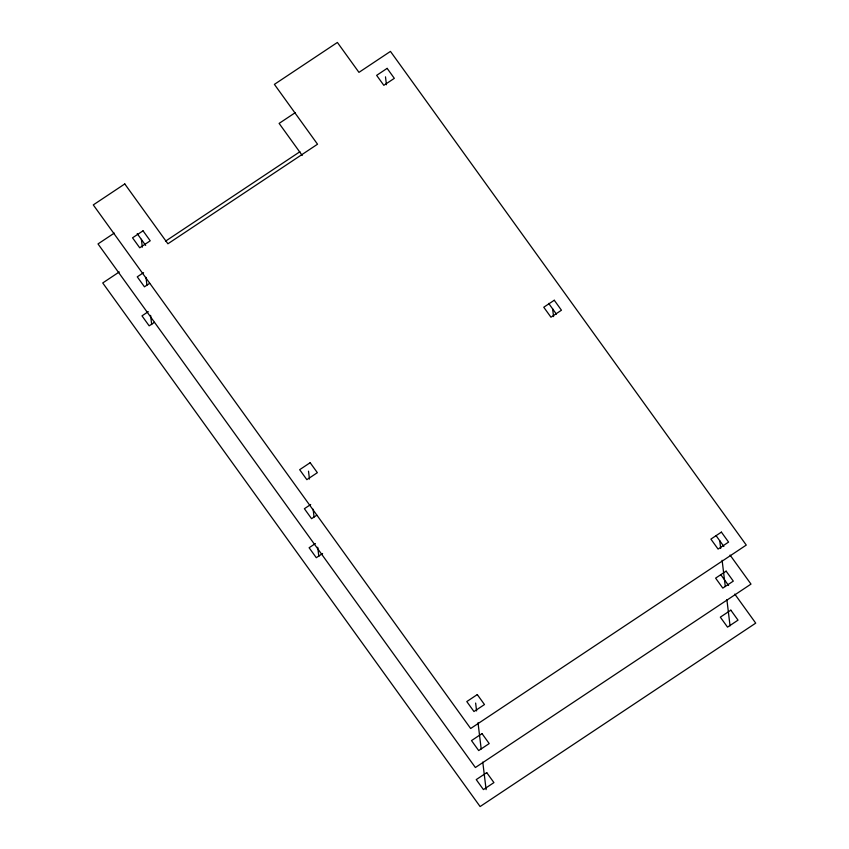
<?xml version="1.0" encoding="UTF-8"?>
<svg xmlns="http://www.w3.org/2000/svg" width="849" height="849" viewBox="0 0 849 849"><rect width="100%" height="100%" fill="white"/><g stroke="black" fill="none" stroke-linecap="round" stroke-linejoin="round"><path stroke-width="1.27" d="M114.297 233.093L98.006 243.928L475.387 767.528L750.994 584.101L730.055 555.066M295.41 112.556L279.119 123.402L302.223 155.452M119.253 271.956L102.729 282.961L480.109 806.55L755.716 623.134L734.778 594.088M165.523 241.169L299.92 151.727M143.566 272.646L137.262 276.838L144.447 286.813L149.7 283.322M148.288 311.668L141.985 315.86L149.169 325.836L154.422 322.344M310.692 504.518L304.388 508.71L311.572 518.686L316.826 515.194M315.414 543.551L309.11 547.743L316.295 557.708L322.599 553.516M548.666 303.39L556.413 314.141M716.11 535.708L723.857 546.459M720.833 574.731L728.58 585.481M137.209 233.655L145.678 245.414M719.74 540.601L720.684 548.475M722.117 560.276L725.29 586.51M726.882 599.627L730.055 625.862M552.614 308.728L553.559 316.592M475.631 703.057L476.586 710.931M478.019 722.732L481.192 748.967M482.773 762.084L486.116 789.634M385.488 76.845L386.433 84.72M308.505 471.184L309.461 479.059M313.111 509.22L314.066 517.094M317.717 547.265L318.831 556.445M141.38 239.301L142.335 247.176M145.986 277.347L146.941 285.222M150.591 315.382L151.706 324.573M124.782 183.946L93.284 204.906L470.664 728.506L746.271 545.079L390.455 51.407L358.957 72.367L337.393 42.45L274.397 84.369L317.526 144.213L167.911 243.78L124.782 183.946M143.035 230.822L132.54 237.816L139.724 247.791L150.231 240.798L143.035 230.822M387.144 68.366L376.638 75.359L383.833 85.325L394.329 78.341L387.144 68.366M310.161 462.705L299.665 469.688L306.85 479.664L317.356 472.681L310.161 462.705M554.27 300.249L543.763 307.232L550.959 317.208L561.454 310.214L554.27 300.249M477.287 694.578L466.791 701.571L473.975 711.536L484.482 704.553L477.287 694.578M721.395 532.121L710.889 539.115L718.084 549.08L728.58 542.097L721.395 532.121M482.009 733.6L471.513 740.593L478.698 750.569L489.204 743.575L482.009 733.6M726.118 571.144L715.611 578.137L722.807 588.102L733.303 581.119L726.118 571.144M486.732 772.632L476.236 779.615L483.421 789.591L493.927 782.598L486.732 772.632M730.84 610.166L720.334 617.159L727.529 627.135L738.025 620.141L730.84 610.166"/></g></svg>
